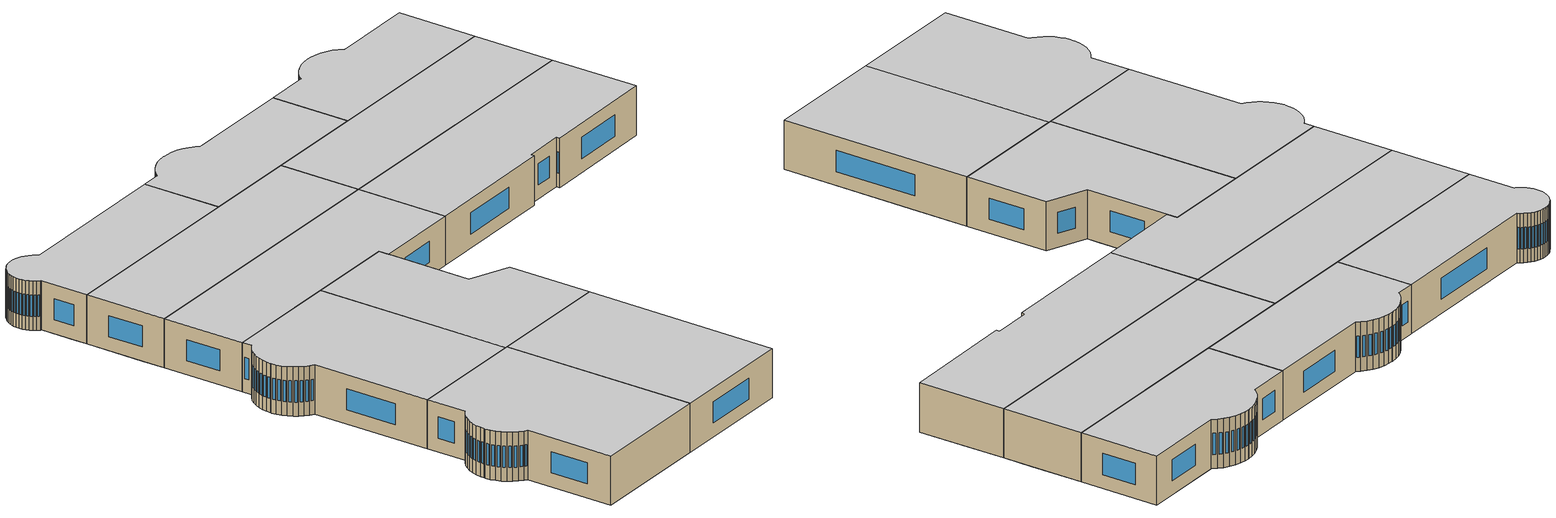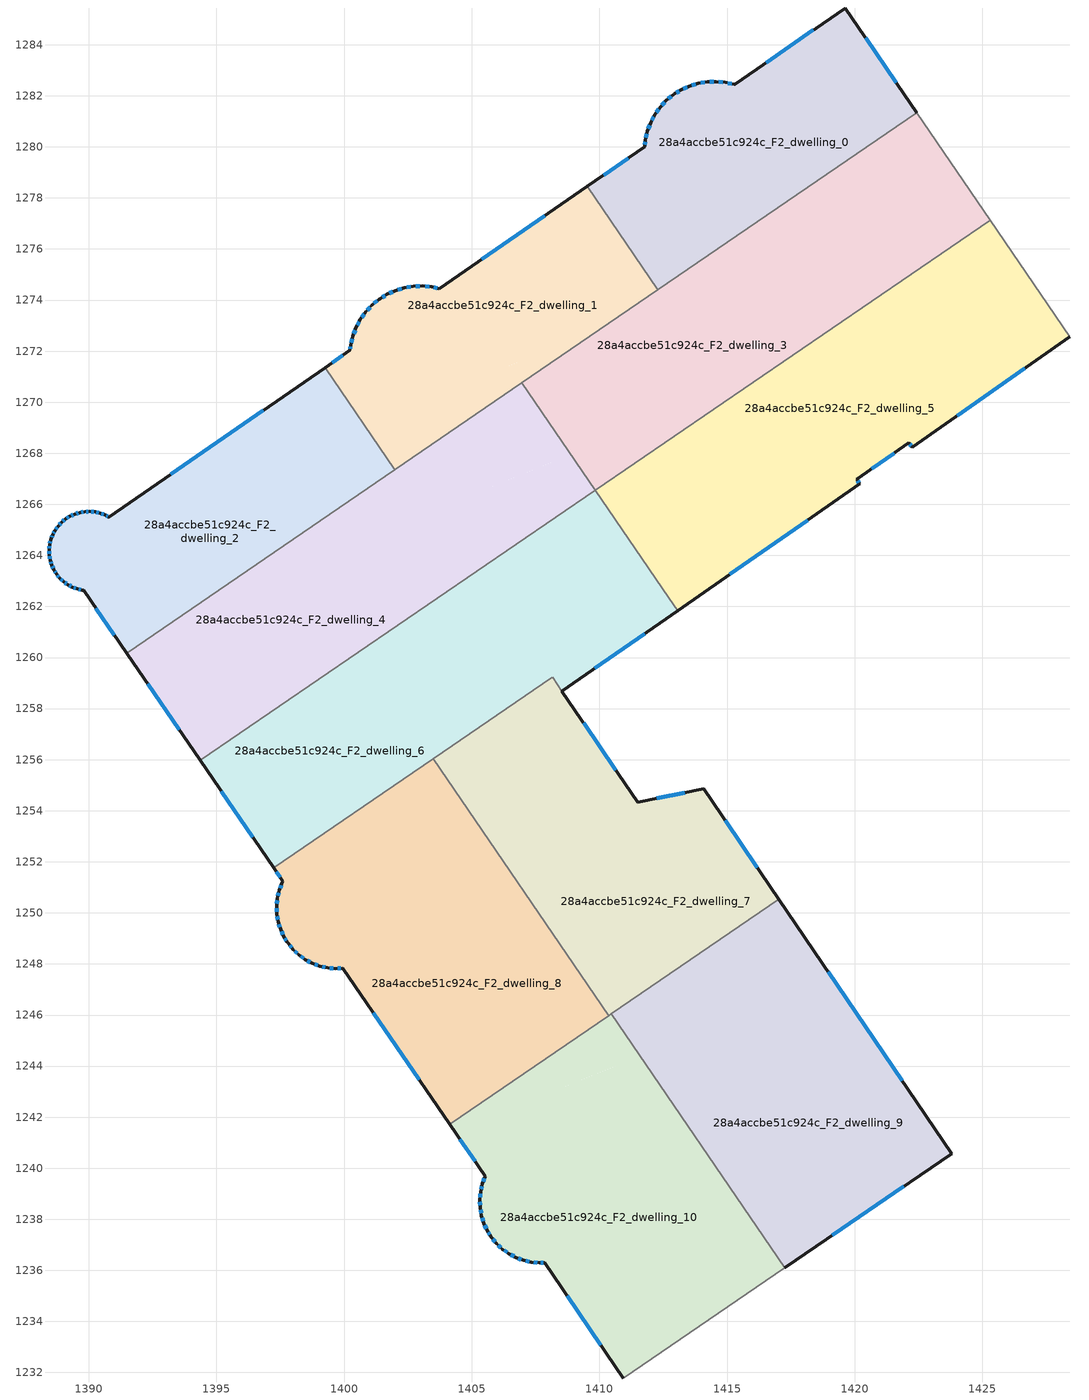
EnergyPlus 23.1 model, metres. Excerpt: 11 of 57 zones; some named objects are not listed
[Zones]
28a4accbe51c924c_F2_dwelling_0
 floor outside (EU_floor_Construction): 1419.62,1285.44 1415.28,1282.44 1414.93,1282.52 1415.28,1282.44 z6
 floor to 28a4accbe51c924c_F1_dwelling_0 (EU_floor_Construction): 1419.62,1285.44 1422.42,1281.33 1413.03,1274.91 1411.14,1279.57 1411.77,1280 1411.79,1280.26 1411.88,1280.61 1412,1280.95 1412.17,1281.26 1412.38,1281.55 1412.62,1281.82 1412.89,1282.04 1412.94,1282.07 1413.2,1282.23 1413.52,1282.38 1413.86,1282.49 1414.22,1282.54 1414.57,1282.56 1414.93,1282.52 1415.28,1282.44 z6
 floor to 28a4accbe51c924c_F1_dwelling_1 (EU_floor_Construction): 1411.14,1279.57 1413.03,1274.91 1412.28,1274.4 1409.52,1278.45 z6
 wall outside (EU_wall_Construction): 1422.42,1281.33 1419.62,1285.44 1415.28,1282.44 1414.93,1282.52 1414.57,1282.56 1414.22,1282.54 1413.86,1282.49 1413.52,1282.38 1413.2,1282.23 1412.94,1282.07 1412.89,1282.04 1412.62,1281.82 1412.38,1281.55 1412.17,1281.26 1412,1280.95 1411.88,1280.61 1411.79,1280.26 1411.77,1280 1409.52,1278.45 z6:9
 wall to 28a4accbe51c924c_F2_dwelling_1 (EU_wall_Construction): 1409.52,1278.45 1412.28,1274.4 z6:9
 wall to 28a4accbe51c924c_F2_dwelling_3 (EU_wall_Construction): 1412.28,1274.4 1422.42,1281.33 z6:9
 window (EU_Window_Construction): 1411.96,1280.85 1411.91,1280.71 / 1412.12,1281.17 1412.05,1281.04 / 1412.32,1281.47 1412.23,1281.35 / 1412.55,1281.74 1412.44,1281.63 / 1412.82,1281.98 1412.7,1281.88 / 1413.12,1282.19 1413.01,1282.12 / 1413.43,1282.34 1413.29,1282.27 / 1413.77,1282.46 1413.62,1282.41 / 1414.12,1282.53 1413.96,1282.5 / 1414.47,1282.55 1414.32,1282.55 / 1414.83,1282.53 1414.68,1282.55 / 1415.18,1282.46 1415.03,1282.5 / 1418.38,1284.58 1416.52,1283.3 / 1421.62,1282.51 1420.42,1284.26 / 1411.12,1279.56 1410.16,1278.89 / 1411.79,1280.19 1411.77,1280.08 / 1411.85,1280.51 1411.82,1280.36 z6.86:8.14
 ceiling to 28a4accbe51c924c_F3_dwelling_0 (EU_floor_Construction): 1422.42,1281.33 1419.62,1285.44 1415.28,1282.44 1414.93,1282.52 1414.57,1282.56 1414.22,1282.54 1413.86,1282.49 1413.52,1282.38 1413.2,1282.23 1412.94,1282.07 1412.89,1282.04 1412.62,1281.82 1412.38,1281.55 1412.17,1281.26 1412,1280.95 1411.88,1280.61 1411.79,1280.26 1411.77,1280 1409.52,1278.45 1412.28,1274.4 z9
28a4accbe51c924c_F2_dwelling_1
 floor to 28a4accbe51c924c_F1_dwelling_1 (EU_floor_Construction): 1409.52,1278.45 1412.28,1274.4 1410.09,1272.9 1400.78,1269.13 1399.26,1271.35 1400.23,1272.03 1400.26,1272.23 1400.34,1272.58 1400.46,1272.92 1400.63,1273.24 1400.84,1273.53 1401.09,1273.8 1401.37,1274.03 1401.41,1274.06 1401.68,1274.22 1402.01,1274.37 1402.35,1274.48 1402.71,1274.54 1403.07,1274.55 1403.43,1274.52 1403.73,1274.45 z6
 floor to 28a4accbe51c924c_F1_dwelling_2 (EU_floor_Construction): 1410.09,1272.9 1407.11,1270.86 1406.82,1271.57 z6
 floor to 28a4accbe51c924c_F1_dwelling_3 (EU_floor_Construction): 1406.82,1271.57 1407.11,1270.86 1401.99,1267.36 1400.78,1269.13 z6
 wall outside (EU_wall_Construction): 1409.52,1278.45 1403.73,1274.45 1403.43,1274.52 1403.07,1274.55 1402.71,1274.54 1402.35,1274.48 1402.01,1274.37 1401.68,1274.22 1401.41,1274.06 1401.37,1274.03 1401.09,1273.8 1400.84,1273.53 1400.63,1273.24 1400.46,1272.92 1400.34,1272.58 1400.26,1272.23 1400.23,1272.03 1399.26,1271.35 z6:9
 wall to 28a4accbe51c924c_F2_dwelling_2 (EU_wall_Construction): 1399.26,1271.35 1401.99,1267.36 z6:9
 wall to 28a4accbe51c924c_F2_dwelling_4 (EU_wall_Construction): 1401.99,1267.36 1406.96,1270.76 z6:9
 wall to 28a4accbe51c924c_F2_dwelling_3 (EU_wall_Construction): 1406.96,1270.76 1412.29,1274.4 z6:9
 window (EU_Window_Construction): 1400.43,1272.82 1400.37,1272.68 / 1400.58,1273.15 1400.51,1273.01 / 1400.78,1273.45 1400.69,1273.32 / 1401.02,1273.72 1400.91,1273.61 / 1401.29,1273.96 1401.17,1273.87 / 1401.6,1274.18 1401.49,1274.11 / 1401.91,1274.33 1401.77,1274.26 / 1402.25,1274.45 1402.11,1274.4 / 1402.61,1274.52 1402.46,1274.5 / 1402.97,1274.55 1402.81,1274.54 / 1403.33,1274.53 1403.18,1274.54 / 1403.65,1274.47 1403.52,1274.5 / 1407.86,1277.31 1405.39,1275.59 / 1399.95,1271.83 1399.53,1271.55 / 1400.25,1272.17 1400.24,1272.08 / 1400.31,1272.48 1400.28,1272.33 z6.86:8.14
 ceiling to 28a4accbe51c924c_F3_dwelling_1 (EU_floor_Construction): 1412.28,1274.4 1409.52,1278.45 1403.73,1274.45 1403.43,1274.52 1403.07,1274.55 1402.71,1274.54 1402.35,1274.48 1402.01,1274.37 1401.68,1274.22 1401.41,1274.06 1401.37,1274.03 1401.09,1273.8 1400.84,1273.53 1400.63,1273.24 1400.46,1272.92 1400.34,1272.58 1400.26,1272.23 1400.23,1272.03 1399.26,1271.35 1401.99,1267.36 z9
28a4accbe51c924c_F2_dwelling_10
 floor to 28a4accbe51c924c_F1_dwelling_11 (EU_floor_Construction): 1412.64,1242.86 1415.79,1235.1 1410.94,1231.78 1407.85,1236.29 1407.65,1236.29 1407.34,1236.32 1407.03,1236.39 1406.73,1236.5 1406.46,1236.65 1406.2,1236.83 1405.97,1237.05 1405.77,1237.29 1405.74,1237.33 1405.6,1237.55 1405.47,1237.84 1405.38,1238.14 1405.33,1238.45 1405.32,1238.77 1405.35,1239.08 1405.42,1239.39 1405.53,1239.68 1404.32,1241.44 1411.6,1244.39 z6
 floor to 28a4accbe51c924c_F1_dwelling_10 (EU_floor_Construction): 1412.64,1242.86 1417.26,1236.1 1415.79,1235.1 z6
 floor to 28a4accbe51c924c_F1_dwelling_9 (EU_floor_Construction): 1409.83,1245.61 1410.51,1243.94 1404.32,1241.44 1404.13,1241.72 z6
 floor to 28a4accbe51c924c_F1_dwelling_8 (EU_floor_Construction): 1410.46,1246.04 1411.6,1244.39 1410.51,1243.94 1409.83,1245.61 z6
 wall outside (EU_wall_Construction): 1404.13,1241.72 1405.53,1239.68 1405.42,1239.39 1405.35,1239.08 1405.32,1238.77 1405.33,1238.45 1405.38,1238.14 1405.47,1237.84 1405.6,1237.55 1405.74,1237.33 1405.77,1237.29 1405.97,1237.05 1406.2,1236.83 1406.46,1236.65 1406.73,1236.5 1407.03,1236.39 1407.34,1236.32 1407.65,1236.29 1407.85,1236.29 1410.94,1231.78 z6:9
 wall to 28a4accbe51c924c_F2_dwelling_9 (EU_wall_Construction): 1417.26,1236.1 1410.46,1246.04 z6:9
 wall adiabatic (EU_wall_Construction): 1410.94,1231.78 1417.26,1236.1 z6:9
 wall to 28a4accbe51c924c_F2_dwelling_8 (EU_wall_Construction): 1410.37,1245.98 1404.13,1241.72 z6:9
 wall to 28a4accbe51c924c_F2_dwelling_7 (EU_wall_Construction): 1410.46,1246.04 1410.37,1245.98 z6:9
 window (EU_Window_Construction): 1407.42,1236.31 1407.56,1236.3 / 1407.12,1236.37 1407.25,1236.34 / 1406.82,1236.47 1406.94,1236.42 / 1406.54,1236.61 1406.65,1236.54 / 1406.27,1236.78 1406.38,1236.7 / 1406.03,1236.98 1406.13,1236.89 / 1405.83,1237.22 1405.91,1237.12 / 1405.64,1237.49 1405.7,1237.4 / 1405.51,1237.76 1405.56,1237.64 / 1405.41,1238.06 1405.44,1237.93 / 1405.34,1238.36 1405.36,1238.23 / 1405.32,1238.68 1405.32,1238.54 / 1405.34,1238.99 1405.32,1238.86 / 1405.4,1239.3 1405.37,1239.17 / 1405.5,1239.6 1405.45,1239.47 / 1404.53,1241.14 1405.13,1240.26 / 1408.73,1235 1410.06,1233.07 / 1407.71,1236.29 1407.79,1236.29 z6.86:8.14
 ceiling to 28a4accbe51c924c_F3_dwelling_10 (EU_floor_Construction): 1417.26,1236.1 1410.46,1246.04 1404.13,1241.72 1405.53,1239.68 1405.42,1239.39 1405.35,1239.08 1405.32,1238.77 1405.33,1238.45 1405.38,1238.14 1405.47,1237.84 1405.6,1237.55 1405.74,1237.33 1405.77,1237.29 1405.97,1237.05 1406.2,1236.83 1406.46,1236.65 1406.73,1236.5 1407.03,1236.39 1407.34,1236.32 1407.65,1236.29 1407.85,1236.29 1410.94,1231.78 z9
28a4accbe51c924c_F2_dwelling_2
 floor to 28a4accbe51c924c_F1_dwelling_3 (EU_floor_Construction): 1400.78,1269.13 1401.99,1267.36 1394.08,1261.95 1391.09,1260.74 1389.8,1262.63 1389.75,1262.64 1389.55,1262.69 1389.36,1262.76 1389.18,1262.85 1389.02,1262.97 1388.87,1263.11 1388.74,1263.26 1388.63,1263.44 1388.55,1263.62 1388.49,1263.81 1388.45,1264.01 1388.45,1264.13 z6
 floor to 28a4accbe51c924c_F1_dwelling_5 (EU_floor_Construction): 1394.08,1261.95 1391.48,1260.17 1391.09,1260.74 z6
 floor to 28a4accbe51c924c_F1_dwelling_1 (EU_floor_Construction): 1399.26,1271.35 1400.78,1269.13 1388.45,1264.13 1388.45,1264.22 1388.47,1264.42 1388.51,1264.62 1388.53,1264.68 1388.58,1264.81 1388.68,1264.99 1388.8,1265.15 1388.93,1265.3 1389.09,1265.43 1389.26,1265.54 1389.45,1265.62 1389.64,1265.68 1389.84,1265.71 1390.04,1265.72 1390.24,1265.7 1390.44,1265.65 1390.63,1265.58 1390.79,1265.5 z6
 wall outside (EU_wall_Construction): 1399.26,1271.35 1390.79,1265.5 1390.63,1265.58 1390.44,1265.65 1390.24,1265.7 1390.04,1265.72 1389.84,1265.71 1389.64,1265.68 1389.45,1265.62 1389.26,1265.54 1389.09,1265.43 1388.93,1265.3 1388.8,1265.15 1388.68,1264.99 1388.58,1264.81 1388.53,1264.68 1388.51,1264.62 1388.47,1264.42 1388.45,1264.22 1388.45,1264.01 1388.49,1263.81 1388.55,1263.62 1388.63,1263.44 1388.74,1263.26 1388.87,1263.11 1389.02,1262.97 1389.18,1262.85 1389.36,1262.76 1389.55,1262.69 1389.75,1262.64 1389.8,1262.63 1391.48,1260.17 z6:9
 wall to 28a4accbe51c924c_F2_dwelling_4 (EU_wall_Construction): 1391.48,1260.17 1401.99,1267.36 z6:9
 window (EU_Window_Construction): 1389.06,1262.94 1389.13,1262.89 / 1388.91,1263.07 1388.97,1263.01 / 1388.77,1263.22 1388.83,1263.15 / 1388.66,1263.39 1388.71,1263.31 / 1388.57,1263.57 1388.61,1263.49 / 1388.5,1263.76 1388.53,1263.68 / 1388.46,1263.96 1388.48,1263.87 / 1388.45,1264.16 1388.45,1264.07 / 1388.46,1264.36 1388.45,1264.27 / 1388.5,1264.56 1388.48,1264.48 / 1388.57,1264.77 1388.55,1264.71 / 1388.65,1264.93 1388.61,1264.86 / 1388.76,1265.1 1388.71,1265.03 / 1388.89,1265.26 1388.84,1265.19 / 1389.05,1265.39 1388.98,1265.34 / 1389.21,1265.5 1389.14,1265.46 / 1389.39,1265.59 1389.31,1265.56 / 1389.58,1265.66 1389.5,1265.64 / 1389.78,1265.7 1389.7,1265.69 / 1389.98,1265.72 1389.9,1265.71 / 1390.19,1265.71 1390.1,1265.71 / 1390.39,1265.67 1390.3,1265.69 / 1390.58,1265.6 1390.5,1265.63 / 1390.75,1265.52 1390.68,1265.56 / 1396.84,1269.68 1393.21,1267.17 / 1390.28,1261.93 1391,1260.88 / 1389.61,1262.67 1389.69,1262.65 / 1389.41,1262.74 1389.5,1262.71 / 1389.23,1262.82 1389.31,1262.78 z6.86:8.14
 ceiling to 28a4accbe51c924c_F3_dwelling_2 (EU_floor_Construction): 1401.99,1267.36 1399.26,1271.35 1390.79,1265.5 1390.63,1265.58 1390.44,1265.65 1390.24,1265.7 1390.04,1265.72 1389.84,1265.71 1389.64,1265.68 1389.45,1265.62 1389.26,1265.54 1389.09,1265.43 1388.93,1265.3 1388.8,1265.15 1388.68,1264.99 1388.58,1264.81 1388.53,1264.68 1388.51,1264.62 1388.47,1264.42 1388.45,1264.22 1388.45,1264.01 1388.49,1263.81 1388.55,1263.62 1388.63,1263.44 1388.74,1263.26 1388.87,1263.11 1389.02,1262.97 1389.18,1262.85 1389.36,1262.76 1389.55,1262.69 1389.75,1262.64 1389.8,1262.63 1391.48,1260.17 z9
28a4accbe51c924c_F2_dwelling_3
 floor to 28a4accbe51c924c_F1_dwelling_2 (EU_floor_Construction): 1424.26,1278.65 1425.3,1277.12 1416.27,1270.95 1408.87,1267.95 1407.43,1270.07 1407.11,1270.86 1410.09,1272.9 z6
 floor to 28a4accbe51c924c_F1_dwelling_0 (EU_floor_Construction): 1422.42,1281.33 1424.26,1278.65 1413.32,1274.21 1413.03,1274.91 z6
 floor to 28a4accbe51c924c_F1_dwelling_4 (EU_floor_Construction): 1416.27,1270.95 1409.83,1266.55 1409.12,1267.59 1408.96,1267.98 z6
 floor to 28a4accbe51c924c_F1_dwelling_1 (EU_floor_Construction): 1413.03,1274.91 1413.32,1274.21 1410.09,1272.9 z6
 floor to 28a4accbe51c924c_F1_dwelling_5 (EU_floor_Construction): 1408.96,1267.98 1409.12,1267.59 1408.87,1267.95 z6
 floor to 28a4accbe51c924c_F1_dwelling_3 (EU_floor_Construction): 1407.11,1270.86 1407.43,1270.07 1406.96,1270.76 z6
 wall adiabatic (EU_wall_Construction): 1425.3,1277.12 1422.42,1281.33 z6:9
 wall to 28a4accbe51c924c_F2_dwelling_4 (EU_wall_Construction): 1406.96,1270.76 1409.83,1266.55 z6:9
 wall to 28a4accbe51c924c_F2_dwelling_5 (EU_wall_Construction): 1409.84,1266.55 1425.3,1277.12 z6:9
 ceiling to 28a4accbe51c924c_F3_dwelling_3 (EU_floor_Construction): 1425.3,1277.12 1422.42,1281.33 1406.96,1270.76 1409.83,1266.55 z9
28a4accbe51c924c_F2_dwelling_4
 floor to 28a4accbe51c924c_F1_dwelling_5 (EU_floor_Construction): 1409.12,1267.59 1409.61,1266.39 1399.87,1259.73 1393.54,1257.17 1391.48,1260.17 1394.09,1261.95 1408.87,1267.95 z6
 floor to 28a4accbe51c924c_F1_dwelling_7 (EU_floor_Construction): 1399.87,1259.73 1394.37,1255.97 1393.54,1257.17 z6
 floor to 28a4accbe51c924c_F1_dwelling_3 (EU_floor_Construction): 1407.43,1270.07 1408.37,1267.74 1394.09,1261.95 1406.96,1270.76 z6
 floor to 28a4accbe51c924c_F1_dwelling_4 (EU_floor_Construction): 1409.12,1267.59 1409.83,1266.55 1409.61,1266.39 z6
 floor to 28a4accbe51c924c_F1_dwelling_2 (EU_floor_Construction): 1407.43,1270.07 1408.87,1267.95 1408.37,1267.74 z6
 wall outside (EU_wall_Construction): 1391.48,1260.17 1394.36,1255.97 z6:9
 wall to 28a4accbe51c924c_F2_dwelling_6 (EU_wall_Construction): 1394.36,1255.97 1409.83,1266.55 z6:9
 window (EU_Window_Construction): 1392.31,1258.97 1393.54,1257.17 z6.86:8.14
 ceiling to 28a4accbe51c924c_F3_dwelling_4 (EU_floor_Construction): 1409.83,1266.55 1406.96,1270.76 1391.48,1260.17 1394.36,1255.97 z9
28a4accbe51c924c_F2_dwelling_5
 floor to 28a4accbe51c924c_F1_dwelling_4 (EU_floor_Construction): 1426.65,1275.16 1428.42,1272.56 1424.15,1269.58 1411.32,1264.38 1409.84,1266.55 1416.27,1270.95 z6
 floor to 28a4accbe51c924c_F1_dwelling_2 (EU_floor_Construction): 1425.3,1277.12 1426.65,1275.16 1416.27,1270.95 z6
 floor to 28a4accbe51c924c_F1_dwelling_6 (EU_floor_Construction): 1424.15,1269.58 1422.25,1268.24 1422.12,1268.41 1420.08,1266.98 1420.19,1266.8 1413.06,1261.84 1411.32,1264.37 z6
 wall outside (EU_wall_Construction): 1413.06,1261.84 1420.19,1266.8 1420.08,1266.98 1422.12,1268.41 1422.25,1268.24 1428.42,1272.56 z6:9
 wall adiabatic (EU_wall_Construction): 1428.42,1272.56 1425.3,1277.12 z6:9
 wall to 28a4accbe51c924c_F2_dwelling_6 (EU_wall_Construction): 1409.84,1266.55 1412.71,1262.34 1413.06,1261.83 z6:9
 window (EU_Window_Construction): 1424.01,1269.48 1426.66,1271.33 / 1422.16,1268.36 1422.21,1268.29 / 1420.66,1267.39 1421.54,1268 / 1420.16,1266.85 1420.11,1266.93 / 1415.1,1263.25 1418.15,1265.38 z6.86:8.14
 ceiling to 28a4accbe51c924c_F3_dwelling_5 (EU_floor_Construction): 1422.25,1268.24 1428.42,1272.56 1425.3,1277.12 1409.84,1266.55 1413.06,1261.84 1420.19,1266.8 1420.08,1266.98 1422.12,1268.41 z9
28a4accbe51c924c_F2_dwelling_6
 floor to 28a4accbe51c924c_F1_dwelling_6 (EU_floor_Construction): 1411.32,1264.37 1413.06,1261.83 1408.53,1258.68 1408.16,1259.22 1404.51,1256.73 1402.81,1260.92 z6
 floor to 28a4accbe51c924c_F1_dwelling_5 (EU_floor_Construction): 1409.61,1266.39 1410.55,1264.06 1399.87,1259.73 z6
 floor to 28a4accbe51c924c_F1_dwelling_7 (EU_floor_Construction): 1402.81,1260.92 1404.51,1256.73 1397.25,1251.76 1394.37,1255.97 1399.87,1259.73 z6
 floor to 28a4accbe51c924c_F1_dwelling_4 (EU_floor_Construction): 1409.84,1266.55 1411.32,1264.37 1410.55,1264.06 1409.61,1266.39 z6
 wall outside (EU_wall_Construction): 1408.53,1258.68 1413.06,1261.83 / 1394.36,1255.97 1397.25,1251.76 z6:9
 wall to 28a4accbe51c924c_F2_dwelling_7 (EU_wall_Construction): 1403.49,1256.03 1408.16,1259.22 1408.53,1258.68 z6:9
 wall to 28a4accbe51c924c_F2_dwelling_8 (EU_wall_Construction): 1397.25,1251.76 1403.49,1256.03 z6:9
 window (EU_Window_Construction): 1409.82,1259.58 1411.76,1260.93 / 1395.19,1254.77 1396.43,1252.96 z6.86:8.14
 ceiling to 28a4accbe51c924c_F3_dwelling_6 (EU_floor_Construction): 1408.53,1258.68 1413.06,1261.83 1409.84,1266.55 1394.36,1255.97 1397.25,1251.76 1408.16,1259.22 z9
28a4accbe51c924c_F2_dwelling_7
 floor to 28a4accbe51c924c_F1_dwelling_8 (EU_floor_Construction): 1414.09,1254.86 1417.03,1250.53 1410.36,1245.98 1408.69,1248.43 1406.77,1253.17 1411.09,1254.92 1411.49,1254.34 z6
 floor to 28a4accbe51c924c_F1_dwelling_6 (EU_floor_Construction): 1408.16,1259.22 1411.09,1254.92 1406.07,1252.89 1404.51,1256.73 z6
 floor to 28a4accbe51c924c_F1_dwelling_9 (EU_floor_Construction): 1406.77,1253.17 1408.69,1248.43 1405.73,1252.75 z6
 floor to 28a4accbe51c924c_F1_dwelling_7 (EU_floor_Construction): 1404.51,1256.73 1406.07,1252.89 1405.73,1252.75 1403.49,1256.03 z6
 wall outside (EU_wall_Construction): 1417.03,1250.54 1414.09,1254.86 1411.49,1254.34 1408.53,1258.68 z6:9
 wall to 28a4accbe51c924c_F2_dwelling_8 (EU_wall_Construction): 1403.49,1256.03 1410.36,1245.98 z6:9
 wall to 28a4accbe51c924c_F2_dwelling_9 (EU_wall_Construction): 1410.46,1246.04 1417.03,1250.54 z6:9
 window (EU_Window_Construction): 1416.19,1251.77 1414.93,1253.62 / 1413.35,1254.71 1412.23,1254.49 / 1410.65,1255.58 1409.38,1257.44 z6.86:8.14
 ceiling to 28a4accbe51c924c_F3_dwelling_7 (EU_floor_Construction): 1417.03,1250.54 1414.09,1254.86 1411.49,1254.34 1408.16,1259.22 1403.49,1256.03 1410.36,1245.98 z9
28a4accbe51c924c_F2_dwelling_8
 floor to 28a4accbe51c924c_F1_dwelling_7 (EU_floor_Construction): 1403.49,1256.03 1405.73,1252.75 1397.49,1249.41 1397.42,1249.65 1397.37,1249.96 1397.36,1250.26 1397.39,1250.58 1397.46,1250.88 1397.57,1251.17 1397.6,1251.24 1397.25,1251.76 z6
 floor to 28a4accbe51c924c_F1_dwelling_9 (EU_floor_Construction): 1405.73,1252.75 1408.69,1248.43 1409.83,1245.61 1404.13,1241.72 1399.95,1247.83 1399.66,1247.82 1399.35,1247.85 1399.05,1247.92 1398.76,1248.03 1398.48,1248.17 1398.23,1248.35 1398,1248.57 1397.81,1248.8 1397.77,1248.85 1397.64,1249.07 1397.51,1249.35 1397.49,1249.41 z6
 floor to 28a4accbe51c924c_F1_dwelling_8 (EU_floor_Construction): 1408.69,1248.43 1410.36,1245.98 1409.83,1245.61 z6
 wall outside (EU_wall_Construction): 1397.25,1251.76 1397.6,1251.24 1397.57,1251.17 1397.46,1250.88 1397.39,1250.58 1397.36,1250.26 1397.37,1249.96 1397.42,1249.65 1397.51,1249.35 1397.64,1249.07 1397.77,1248.85 1397.81,1248.8 1398,1248.57 1398.23,1248.35 1398.48,1248.17 1398.76,1248.03 1399.05,1247.92 1399.35,1247.85 1399.66,1247.82 1399.95,1247.83 1404.13,1241.72 z6:9
 window (EU_Window_Construction): 1399.44,1247.84 1399.57,1247.83 / 1399.14,1247.9 1399.27,1247.87 / 1398.84,1248 1398.97,1247.95 / 1398.56,1248.13 1398.68,1248.07 / 1398.3,1248.3 1398.41,1248.22 / 1398.07,1248.5 1398.17,1248.41 / 1397.86,1248.74 1397.95,1248.63 / 1397.68,1249.01 1397.74,1248.91 / 1397.55,1249.27 1397.6,1249.15 / 1397.45,1249.56 1397.49,1249.44 / 1397.38,1249.87 1397.41,1249.74 / 1397.36,1250.18 1397.37,1250.04 / 1397.38,1250.49 1397.37,1250.35 / 1397.44,1250.79 1397.41,1250.66 / 1397.54,1251.08 1397.49,1250.96 / 1397.35,1251.61 1397.5,1251.39 / 1401.14,1246.08 1402.94,1243.46 / 1399.74,1247.82 1399.86,1247.82 z6.86:8.14
 ceiling to 28a4accbe51c924c_F3_dwelling_8 (EU_floor_Construction): 1410.36,1245.98 1403.49,1256.03 1397.25,1251.76 1397.6,1251.24 1397.57,1251.17 1397.46,1250.88 1397.39,1250.58 1397.36,1250.26 1397.37,1249.96 1397.42,1249.65 1397.51,1249.35 1397.64,1249.07 1397.77,1248.85 1397.81,1248.8 1398,1248.57 1398.23,1248.35 1398.48,1248.17 1398.76,1248.03 1399.05,1247.92 1399.35,1247.85 1399.66,1247.82 1399.95,1247.83 1404.13,1241.72 z9
28a4accbe51c924c_F2_dwelling_9
 floor to 28a4accbe51c924c_F1_dwelling_10 (EU_floor_Construction): 1419.13,1247.44 1423.79,1240.57 1417.26,1236.1 1412.64,1242.86 1411.96,1244.53 z6
 floor to 28a4accbe51c924c_F1_dwelling_8 (EU_floor_Construction): 1417.03,1250.53 1419.13,1247.44 1411.6,1244.39 1410.46,1246.04 z6
 floor to 28a4accbe51c924c_F1_dwelling_11 (EU_floor_Construction): 1411.96,1244.53 1412.64,1242.86 1411.6,1244.39 z6
 wall outside (EU_wall_Construction): 1417.26,1236.1 1423.79,1240.57 1417.03,1250.54 z6:9
 window (EU_Window_Construction): 1421.86,1243.42 1418.96,1247.69 / 1419.13,1237.38 1421.93,1239.3 z6.86:8.14
 ceiling to 28a4accbe51c924c_F3_dwelling_9 (EU_floor_Construction): 1423.79,1240.57 1417.03,1250.54 1410.46,1246.04 1417.26,1236.1 z9
[Building]
EU S2 Campaign: North Axis=0; Terrain=City; Solar Distribution=FullExterior
[Site:Location]
Helsinki-Vantaa.AP: Latitude=60.317; Longitude=24.963; Time Zone=2; Elevation=54.6
[SizingPeriod:WeatherFileDays]
AnnualSizingPeriod: Begin Month=1; Begin Day of Month=1; End Month=12; End Day of Month=31; Day of Week for Start Day=Monday; Use Weather File Daylight Saving Period=No; Use Weather File Rain and Snow Indicators=No
[MATERIAL]
EU_InternalMass_Material: Roughness=MediumRough; Thickness=0.1; Conductivity=1; Density=1800; Specific Heat=900; Thermal Absorptance=0.9; Solar Absorptance=0.7; Visible Absorptance=0.7
[MATERIAL:NOMASS] Roughness=MediumRough; Thermal Absorptance=0.9; Solar Absorptance=0.7; Visible Absorptance=0.7
Name | Thermal Resistance
EU_wall_NoMass | 1.10183
EU_floor_NoMass | 1.70606
[WINDOWMATERIAL:SIMPLEGLAZINGSYSTEM]
EU_Window_SimpleGlazing: UFactor=3.11035; Solar Heat Gain Coefficient=0.8; Visible Transmittance=0.8
[CONSTRUCTION]
EU_wall_Construction: EU_wall_NoMass
EU_floor_Construction: EU_floor_NoMass
EU_Window_Construction: EU_Window_SimpleGlazing
EU_InternalMass_Construction: EU_InternalMass_Material
[ZONE] Type=1; Multiplier=1; Ceiling Height=autocalculate; Floor Area=autocalculate; Part of Total Floor Area=Yes
Name | Volume
28a4accbe51c924c_F2_dwelling_0 | 191.187
28a4accbe51c924c_F2_dwelling_1 | 191.141
28a4accbe51c924c_F2_dwelling_10 | 286.737
28a4accbe51c924c_F2_dwelling_2 | 191.16
28a4accbe51c924c_F2_dwelling_3 | 286.757
28a4accbe51c924c_F2_dwelling_4 | 286.745
28a4accbe51c924c_F2_dwelling_5 | 314.558
28a4accbe51c924c_F2_dwelling_6 | 297.195
28a4accbe51c924c_F2_dwelling_7 | 248.303
28a4accbe51c924c_F2_dwelling_8 | 286.713
28a4accbe51c924c_F2_dwelling_9 | 286.726
[INTERNALMASS] Construction=EU_InternalMass_Construction
Name | Zone or ZoneList | Surface Area
28a4accbe51c924c_F2_dwelling_0_EU_InternalMass | 28a4accbe51c924c_F2_dwelling_0 | 63.7118
28a4accbe51c924c_F2_dwelling_1_EU_InternalMass | 28a4accbe51c924c_F2_dwelling_1 | 63.713
28a4accbe51c924c_F2_dwelling_2_EU_InternalMass | 28a4accbe51c924c_F2_dwelling_2 | 63.7205
28a4accbe51c924c_F2_dwelling_3_EU_InternalMass | 28a4accbe51c924c_F2_dwelling_3 | 95.5856
28a4accbe51c924c_F2_dwelling_4_EU_InternalMass | 28a4accbe51c924c_F2_dwelling_4 | 95.5818
28a4accbe51c924c_F2_dwelling_5_EU_InternalMass | 28a4accbe51c924c_F2_dwelling_5 | 104.865
28a4accbe51c924c_F2_dwelling_6_EU_InternalMass | 28a4accbe51c924c_F2_dwelling_6 | 99.0681
28a4accbe51c924c_F2_dwelling_7_EU_InternalMass | 28a4accbe51c924c_F2_dwelling_7 | 82.7844
28a4accbe51c924c_F2_dwelling_8_EU_InternalMass | 28a4accbe51c924c_F2_dwelling_8 | 95.5709
28a4accbe51c924c_F2_dwelling_9_EU_InternalMass | 28a4accbe51c924c_F2_dwelling_9 | 95.5752
28a4accbe51c924c_F2_dwelling_10_EU_InternalMass | 28a4accbe51c924c_F2_dwelling_10 | 95.5789
[OTHEREQUIPMENT] Fuel Type=Electricity; Design Level Calculation Method=Watts/Area; Power per Zone Floor Area=1; Fraction Latent=0; Fraction Radiant=0; Fraction Lost=0; Carbon Dioxide Generation Rate=0; EndUse Subcategory=EU_Step8_InternalGains
Name | Zone or ZoneList or Space or SpaceList | Schedule
EU_Step8_InternalGain_28a4accbe51c924c_F2_dwelling_0_f000 | 28a4accbe51c924c_F2_dwelling_0 | EU_Step8_GainSchedule_28a4accbe51c924c_F2_dwelling_0_f000
EU_Step8_InternalGain_28a4accbe51c924c_F2_dwelling_1_f000 | 28a4accbe51c924c_F2_dwelling_1 | EU_Step8_GainSchedule_28a4accbe51c924c_F2_dwelling_1_f000
EU_Step8_InternalGain_28a4accbe51c924c_F2_dwelling_2_f000 | 28a4accbe51c924c_F2_dwelling_2 | EU_Step8_GainSchedule_28a4accbe51c924c_F2_dwelling_2_f000
EU_Step8_InternalGain_28a4accbe51c924c_F2_dwelling_3_f000 | 28a4accbe51c924c_F2_dwelling_3 | EU_Step8_GainSchedule_28a4accbe51c924c_F2_dwelling_3_f000
EU_Step8_InternalGain_28a4accbe51c924c_F2_dwelling_4_f000 | 28a4accbe51c924c_F2_dwelling_4 | EU_Step8_GainSchedule_28a4accbe51c924c_F2_dwelling_4_f000
EU_Step8_InternalGain_28a4accbe51c924c_F2_dwelling_5_f000 | 28a4accbe51c924c_F2_dwelling_5 | EU_Step8_GainSchedule_28a4accbe51c924c_F2_dwelling_5_f000
EU_Step8_InternalGain_28a4accbe51c924c_F2_dwelling_6_f000 | 28a4accbe51c924c_F2_dwelling_6 | EU_Step8_GainSchedule_28a4accbe51c924c_F2_dwelling_6_f000
EU_Step8_InternalGain_28a4accbe51c924c_F2_dwelling_7_f000 | 28a4accbe51c924c_F2_dwelling_7 | EU_Step8_GainSchedule_28a4accbe51c924c_F2_dwelling_7_f000
EU_Step8_InternalGain_28a4accbe51c924c_F2_dwelling_8_f000 | 28a4accbe51c924c_F2_dwelling_8 | EU_Step8_GainSchedule_28a4accbe51c924c_F2_dwelling_8_f000
EU_Step8_InternalGain_28a4accbe51c924c_F2_dwelling_9_f000 | 28a4accbe51c924c_F2_dwelling_9 | EU_Step8_GainSchedule_28a4accbe51c924c_F2_dwelling_9_f000
EU_Step8_InternalGain_28a4accbe51c924c_F2_dwelling_10_f000 | 28a4accbe51c924c_F2_dwelling_10 | EU_Step8_GainSchedule_28a4accbe51c924c_F2_dwelling_10_f000
[ZONEVENTILATION:DESIGNFLOWRATE] Schedule=EU_AlwaysOn; Design Flow Rate Calculation Method=AirChanges/Hour; Air Changes per Hour=0.756316; Ventilation Type=Natural; Fan Pressure Rise=0; Fan Total Efficiency=1; Constant Term Coefficient=1; Temperature Term Coefficient=0; Velocity Term Coefficient=0; Velocity Squared Term Coefficient=0; Minimum Indoor Temperature=-100; Maximum Indoor Temperature=100; Delta Temperature=-100; Minimum Outdoor Temperature=-100; Maximum Outdoor Temperature=100; Maximum Wind Speed=40
Name | Zone or ZoneList or Space or SpaceList
EU_ConstantAir_28a4accbe51c924c_F2_dwelling_0 | 28a4accbe51c924c_F2_dwelling_0
EU_ConstantAir_28a4accbe51c924c_F2_dwelling_1 | 28a4accbe51c924c_F2_dwelling_1
EU_ConstantAir_28a4accbe51c924c_F2_dwelling_2 | 28a4accbe51c924c_F2_dwelling_2
EU_ConstantAir_28a4accbe51c924c_F2_dwelling_3 | 28a4accbe51c924c_F2_dwelling_3
EU_ConstantAir_28a4accbe51c924c_F2_dwelling_4 | 28a4accbe51c924c_F2_dwelling_4
EU_ConstantAir_28a4accbe51c924c_F2_dwelling_5 | 28a4accbe51c924c_F2_dwelling_5
EU_ConstantAir_28a4accbe51c924c_F2_dwelling_6 | 28a4accbe51c924c_F2_dwelling_6
EU_ConstantAir_28a4accbe51c924c_F2_dwelling_7 | 28a4accbe51c924c_F2_dwelling_7
EU_ConstantAir_28a4accbe51c924c_F2_dwelling_8 | 28a4accbe51c924c_F2_dwelling_8
EU_ConstantAir_28a4accbe51c924c_F2_dwelling_9 | 28a4accbe51c924c_F2_dwelling_9
EU_ConstantAir_28a4accbe51c924c_F2_dwelling_10 | 28a4accbe51c924c_F2_dwelling_10
[HVACTEMPLATE:ZONE:IDEALLOADSAIRSYSTEM] System Availability Schedule=EU_AlwaysOn; Maximum Heating Supply Air Temperature=50; Minimum Cooling Supply Air Temperature=13; Maximum Heating Supply Air Humidity Ratio=0.0156; Minimum Cooling Supply Air Humidity Ratio=0.0077; Heating Limit=NoLimit; Cooling Limit=NoLimit; Heating Availability Schedule=EU_AlwaysOn; Cooling Availability Schedule=EU_CoolingOff; Dehumidification Control Type=ConstantSensibleHeatRatio; Cooling Sensible Heat Ratio=0.7; Dehumidification Setpoint=60; Humidification Control Type=None; Humidification Setpoint=30; Outdoor Air Method=None; Outdoor Air Flow Rate per Person=0.00944; Outdoor Air Flow Rate per Zone Floor Area=0; Outdoor Air Flow Rate per Zone=0; Demand Controlled Ventilation Type=None; Outdoor Air Economizer Type=NoEconomizer; Heat Recovery Type=None; Sensible Heat Recovery Effectiveness=0.7; Latent Heat Recovery Effectiveness=0.65
Name | Template Thermostat
28a4accbe51c924c_F2_dwelling_0 | EU_HeatOnly_28a4accbe51c924c_F2_dwelling_0
28a4accbe51c924c_F2_dwelling_1 | EU_HeatOnly_28a4accbe51c924c_F2_dwelling_1
28a4accbe51c924c_F2_dwelling_2 | EU_HeatOnly_28a4accbe51c924c_F2_dwelling_2
28a4accbe51c924c_F2_dwelling_3 | EU_HeatOnly_28a4accbe51c924c_F2_dwelling_3
28a4accbe51c924c_F2_dwelling_4 | EU_HeatOnly_28a4accbe51c924c_F2_dwelling_4
28a4accbe51c924c_F2_dwelling_5 | EU_HeatOnly_28a4accbe51c924c_F2_dwelling_5
28a4accbe51c924c_F2_dwelling_6 | EU_HeatOnly_28a4accbe51c924c_F2_dwelling_6
28a4accbe51c924c_F2_dwelling_7 | EU_HeatOnly_28a4accbe51c924c_F2_dwelling_7
28a4accbe51c924c_F2_dwelling_8 | EU_HeatOnly_28a4accbe51c924c_F2_dwelling_8
28a4accbe51c924c_F2_dwelling_9 | EU_HeatOnly_28a4accbe51c924c_F2_dwelling_9
28a4accbe51c924c_F2_dwelling_10 | EU_HeatOnly_28a4accbe51c924c_F2_dwelling_10
[SIZING:ZONE] Zone Cooling Design Supply Air Temperature Input Method=SupplyAirTemperature; Zone Cooling Design Supply Air Temperature=13; Zone Heating Design Supply Air Temperature Input Method=SupplyAirTemperature; Zone Heating Design Supply Air Temperature=50; Zone Cooling Design Supply Air Humidity Ratio=0.008; Zone Heating Design Supply Air Humidity Ratio=0.008; Cooling Design Air Flow Method=DesignDay; Cooling Design Air Flow Rate=0; Cooling Minimum Air Flow per Zone Floor Area=0.000762; Cooling Minimum Air Flow=0; Cooling Minimum Air Flow Fraction=0.2; Heating Design Air Flow Method=DesignDay; Heating Design Air Flow Rate=0; Heating Maximum Air Flow per Zone Floor Area=0.002032; Heating Maximum Air Flow=0.141576; Heating Maximum Air Flow Fraction=0.3; Account for Dedicated Outdoor Air System=No; Dedicated Outdoor Air System Control Strategy=NeutralSupplyAir; Dedicated Outdoor Air Low Setpoint Temperature for Design=autosize; Dedicated Outdoor Air High Setpoint Temperature for Design=autosize; Zone Load Sizing Method=Sensible Load Only No Latent Load; Zone Latent Cooling Design Supply Air Humidity Ratio Input Method=HumidityRatioDifference; Zone Cooling Design Supply Air Humidity Ratio Difference=0.005; Zone Latent Heating Design Supply Air Humidity Ratio Input Method=HumidityRatioDifference; Zone Humidification Design Supply Air Humidity Ratio Difference=0.005
28a4accbe51c924c_F2_dwelling_0; 28a4accbe51c924c_F2_dwelling_1; 28a4accbe51c924c_F2_dwelling_2; 28a4accbe51c924c_F2_dwelling_3; 28a4accbe51c924c_F2_dwelling_4; 28a4accbe51c924c_F2_dwelling_5; 28a4accbe51c924c_F2_dwelling_6; 28a4accbe51c924c_F2_dwelling_7; 28a4accbe51c924c_F2_dwelling_8; 28a4accbe51c924c_F2_dwelling_9; 28a4accbe51c924c_F2_dwelling_10
[SCHEDULE:CONSTANT]
Name | Hourly Value
EU_AlwaysOn | 1
EU_CoolingOff | 0
[SCHEDULE:FILE] Column Number=1; Rows to Skip at Top=0; Number of Hours of Data=8760; Column Separator=Comma; Interpolate to Timestep=No; Minutes per Item=60; Adjust Schedule for Daylight Savings=Yes
Name | File
EU_Step8_GainSchedule_28a4accbe51c924c_F2_dwelling_0_f000 | ../../schedules/28a4accbe51c924c/28a4accbe51c924c_F2_dwelling_0_f000_gain.csv
EU_Step8_GainSchedule_28a4accbe51c924c_F2_dwelling_1_f000 | ../../schedules/28a4accbe51c924c/28a4accbe51c924c_F2_dwelling_1_f000_gain.csv
EU_Step8_GainSchedule_28a4accbe51c924c_F2_dwelling_2_f000 | ../../schedules/28a4accbe51c924c/28a4accbe51c924c_F2_dwelling_2_f000_gain.csv
EU_Step8_GainSchedule_28a4accbe51c924c_F2_dwelling_3_f000 | ../../schedules/28a4accbe51c924c/28a4accbe51c924c_F2_dwelling_3_f000_gain.csv
EU_Step8_GainSchedule_28a4accbe51c924c_F2_dwelling_4_f000 | ../../schedules/28a4accbe51c924c/28a4accbe51c924c_F2_dwelling_4_f000_gain.csv
EU_Step8_GainSchedule_28a4accbe51c924c_F2_dwelling_5_f000 | ../../schedules/28a4accbe51c924c/28a4accbe51c924c_F2_dwelling_5_f000_gain.csv
EU_Step8_GainSchedule_28a4accbe51c924c_F2_dwelling_6_f000 | ../../schedules/28a4accbe51c924c/28a4accbe51c924c_F2_dwelling_6_f000_gain.csv
EU_Step8_GainSchedule_28a4accbe51c924c_F2_dwelling_7_f000 | ../../schedules/28a4accbe51c924c/28a4accbe51c924c_F2_dwelling_7_f000_gain.csv
EU_Step8_GainSchedule_28a4accbe51c924c_F2_dwelling_8_f000 | ../../schedules/28a4accbe51c924c/28a4accbe51c924c_F2_dwelling_8_f000_gain.csv
EU_Step8_GainSchedule_28a4accbe51c924c_F2_dwelling_9_f000 | ../../schedules/28a4accbe51c924c/28a4accbe51c924c_F2_dwelling_9_f000_gain.csv
EU_Step8_GainSchedule_28a4accbe51c924c_F2_dwelling_10_f000 | ../../schedules/28a4accbe51c924c/28a4accbe51c924c_F2_dwelling_10_f000_gain.csv
